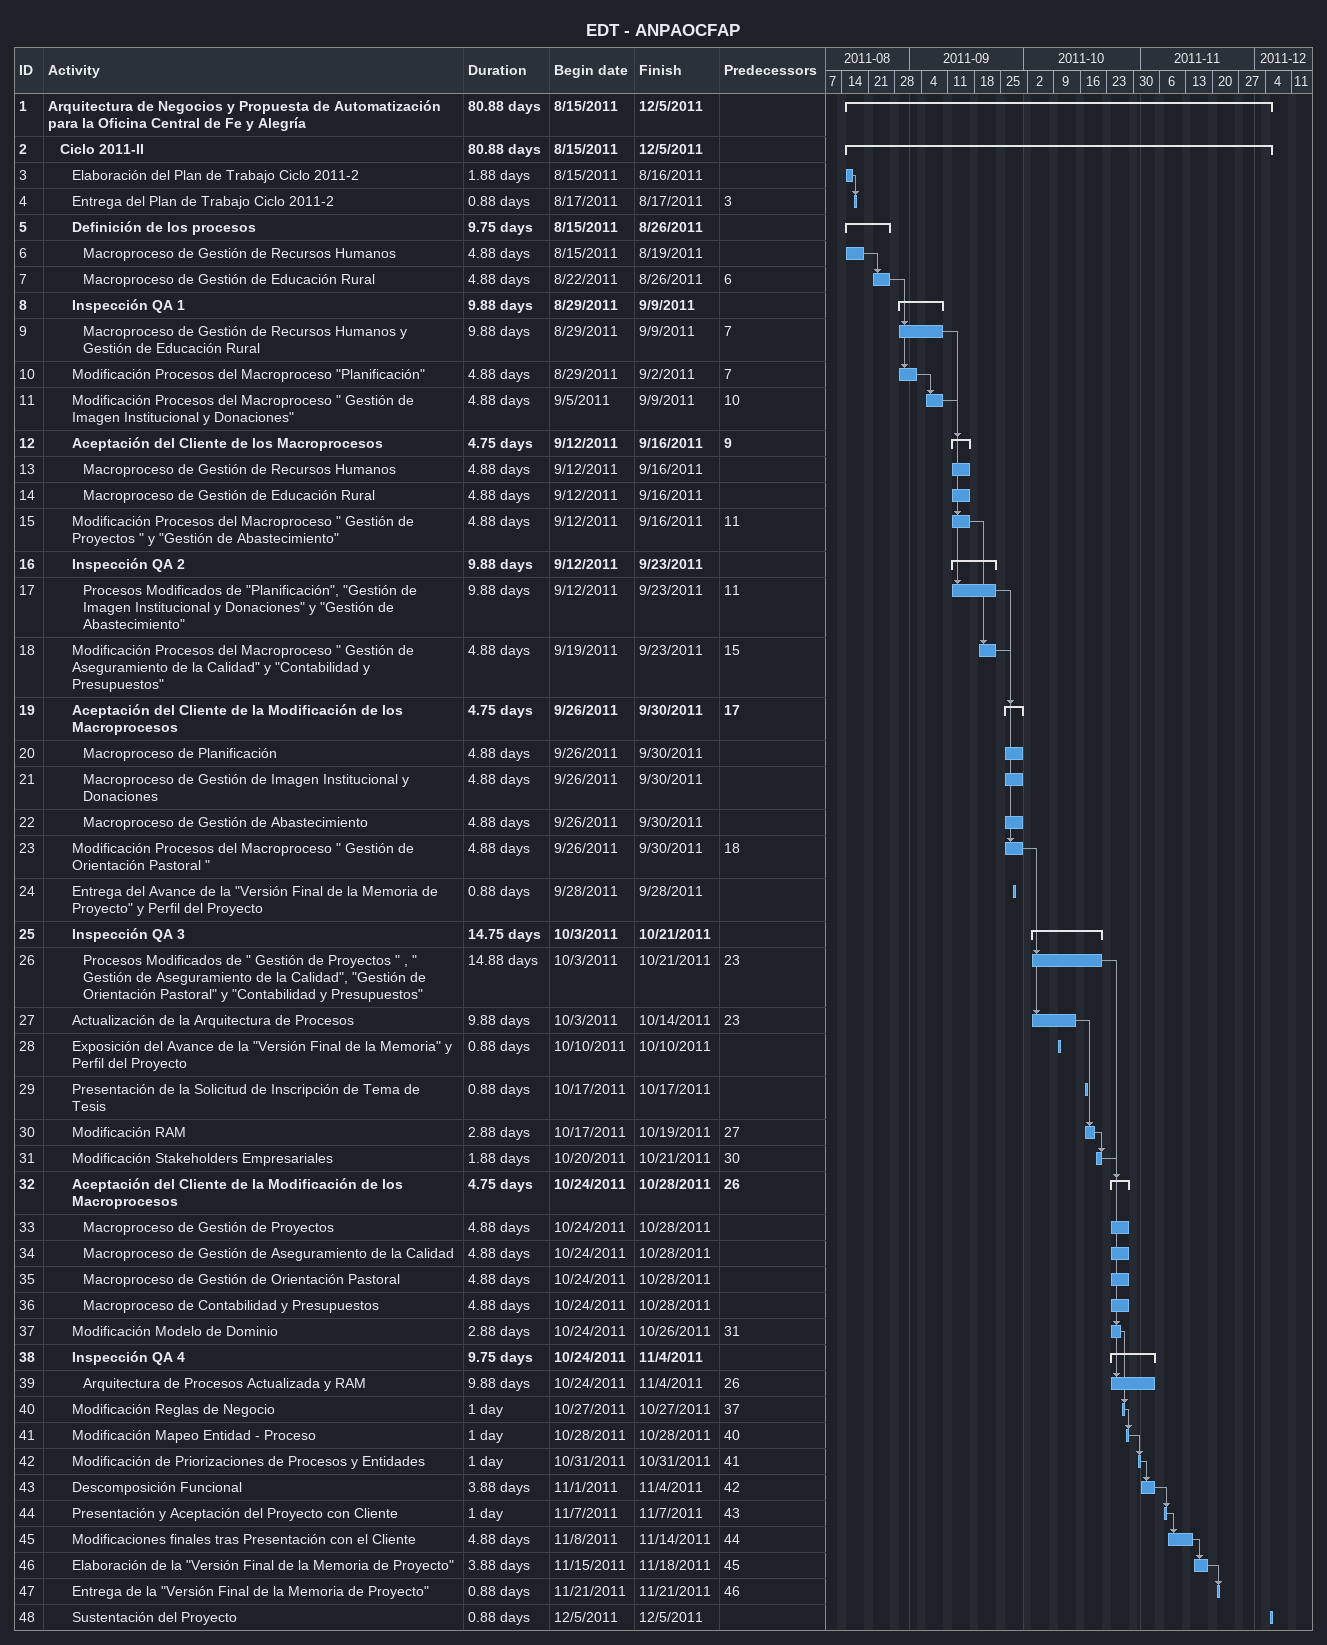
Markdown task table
EDT - ANPAOCFAP

| ID | Level | Task | Duration | Start | Finish | Predecessors |
|---|---|---|---|---|---|---|
| 1 | 1 | **Arquitectura de Negocios y Propuesta de Automatización para la Oficina Central de Fe y Alegría** | 80.88d | 2011-08-15 | 2011-12-05 |  |
| 2 | 2 | **Ciclo 2011-II** | 80.88d | 2011-08-15 | 2011-12-05 |  |
| 3 | 3 | Elaboración del Plan de Trabajo Ciclo 2011-2 | 1.88d | 2011-08-15 | 2011-08-16 |  |
| 4 | 3 | Entrega del Plan de Trabajo Ciclo 2011-2 | 0.88d | 2011-08-17 | 2011-08-17 | 3 |
| 5 | 3 | **Definición de los procesos** | 9.75d | 2011-08-15 | 2011-08-26 |  |
| 6 | 4 | Macroproceso de Gestión de Recursos Humanos | 4.88d | 2011-08-15 | 2011-08-19 |  |
| 7 | 4 | Macroproceso de Gestión de Educación Rural | 4.88d | 2011-08-22 | 2011-08-26 | 6 |
| 8 | 3 | **Inspección QA 1** | 9.88d | 2011-08-29 | 2011-09-09 |  |
| 9 | 4 | Macroproceso de Gestión de Recursos Humanos y Gestión de Educación Rural | 9.88d | 2011-08-29 | 2011-09-09 | 7 |
| 10 | 3 | Modificación Procesos del Macroproceso "Planificación" | 4.88d | 2011-08-29 | 2011-09-02 | 7 |
| 11 | 3 | Modificación Procesos del Macroproceso " Gestión de Imagen Institucional y Donaciones" | 4.88d | 2011-09-05 | 2011-09-09 | 10 |
| 12 | 3 | **Aceptación del Cliente de los Macroprocesos** | 4.75d | 2011-09-12 | 2011-09-16 | 9 |
| 13 | 4 | Macroproceso de Gestión de Recursos Humanos | 4.88d | 2011-09-12 | 2011-09-16 |  |
| 14 | 4 | Macroproceso de Gestión de Educación Rural | 4.88d | 2011-09-12 | 2011-09-16 |  |
| 15 | 3 | Modificación Procesos del Macroproceso " Gestión de Proyectos " y "Gestión de Abastecimiento" | 4.88d | 2011-09-12 | 2011-09-16 | 11 |
| 16 | 3 | **Inspección QA 2** | 9.88d | 2011-09-12 | 2011-09-23 |  |
| 17 | 4 | Procesos Modificados de "Planificación", "Gestión de Imagen Institucional y Donaciones" y "Gestión de Abastecimiento" | 9.88d | 2011-09-12 | 2011-09-23 | 11 |
| 18 | 3 | Modificación Procesos del Macroproceso " Gestión de Aseguramiento de la Calidad" y "Contabilidad y Presupuestos" | 4.88d | 2011-09-19 | 2011-09-23 | 15 |
| 19 | 3 | **Aceptación del Cliente de la Modificación de los Macroprocesos** | 4.75d | 2011-09-26 | 2011-09-30 | 17 |
| 20 | 4 | Macroproceso de Planificación | 4.88d | 2011-09-26 | 2011-09-30 |  |
| 21 | 4 | Macroproceso de Gestión de Imagen Institucional y Donaciones | 4.88d | 2011-09-26 | 2011-09-30 |  |
| 22 | 4 | Macroproceso de Gestión de Abastecimiento | 4.88d | 2011-09-26 | 2011-09-30 |  |
| 23 | 3 | Modificación Procesos del Macroproceso " Gestión de Orientación Pastoral " | 4.88d | 2011-09-26 | 2011-09-30 | 18 |
| 24 | 3 | Entrega del Avance de la "Versión Final de la Memoria de Proyecto" y Perfil del Proyecto | 0.88d | 2011-09-28 | 2011-09-28 |  |
| 25 | 3 | **Inspección QA 3** | 14.75d | 2011-10-03 | 2011-10-21 |  |
| 26 | 4 | Procesos Modificados de " Gestión de Proyectos " , " Gestión de Aseguramiento de la Calidad", "Gestión de Orientación Pastoral" y "Contabilidad y Presupuestos" | 14.88d | 2011-10-03 | 2011-10-21 | 23 |
| 27 | 3 | Actualización de la Arquitectura de Procesos | 9.88d | 2011-10-03 | 2011-10-14 | 23 |
| 28 | 3 | Exposición del Avance de la "Versión Final de la Memoria" y Perfil del Proyecto | 0.88d | 2011-10-10 | 2011-10-10 |  |
| 29 | 3 | Presentación de la Solicitud de Inscripción de Tema de Tesis | 0.88d | 2011-10-17 | 2011-10-17 |  |
| 30 | 3 | Modificación RAM | 2.88d | 2011-10-17 | 2011-10-19 | 27 |
| 31 | 3 | Modificación Stakeholders Empresariales | 1.88d | 2011-10-20 | 2011-10-21 | 30 |
| 32 | 3 | **Aceptación del Cliente de la Modificación de los Macroprocesos** | 4.75d | 2011-10-24 | 2011-10-28 | 26 |
| 33 | 4 | Macroproceso de Gestión de Proyectos | 4.88d | 2011-10-24 | 2011-10-28 |  |
| 34 | 4 | Macroproceso de Gestión de Aseguramiento de la Calidad | 4.88d | 2011-10-24 | 2011-10-28 |  |
| 35 | 4 | Macroproceso de Gestión de Orientación Pastoral | 4.88d | 2011-10-24 | 2011-10-28 |  |
| 36 | 4 | Macroproceso de Contabilidad y Presupuestos | 4.88d | 2011-10-24 | 2011-10-28 |  |
| 37 | 3 | Modificación Modelo de Dominio | 2.88d | 2011-10-24 | 2011-10-26 | 31 |
| 38 | 3 | **Inspección QA 4** | 9.75d | 2011-10-24 | 2011-11-04 |  |
| 39 | 4 | Arquitectura de Procesos Actualizada y RAM | 9.88d | 2011-10-24 | 2011-11-04 | 26 |
| 40 | 3 | Modificación Reglas de Negocio | 1d | 2011-10-27 | 2011-10-27 | 37 |
| 41 | 3 | Modificación Mapeo Entidad - Proceso | 1d | 2011-10-28 | 2011-10-28 | 40 |
| 42 | 3 | Modificación de Priorizaciones de Procesos y Entidades | 1d | 2011-10-31 | 2011-10-31 | 41 |
| 43 | 3 | Descomposición Funcional | 3.88d | 2011-11-01 | 2011-11-04 | 42 |
| 44 | 3 | Presentación y Aceptación del Proyecto con Cliente | 1d | 2011-11-07 | 2011-11-07 | 43 |
| 45 | 3 | Modificaciones finales tras Presentación con el Cliente | 4.88d | 2011-11-08 | 2011-11-14 | 44 |
| 46 | 3 | Elaboración de la "Versión Final de la Memoria de Proyecto" | 3.88d | 2011-11-15 | 2011-11-18 | 45 |
| 47 | 3 | Entrega de la "Versión Final de la Memoria de Proyecto" | 0.88d | 2011-11-21 | 2011-11-21 | 46 |
| 48 | 3 | Sustentación del Proyecto | 0.88d | 2011-12-05 | 2011-12-05 |  |
